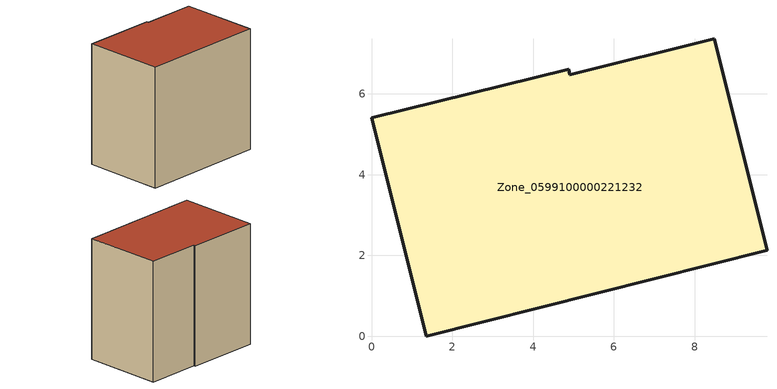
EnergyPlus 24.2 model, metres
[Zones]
Zone_0599100000221232
 floor ground (C_G): 1.36,0 0,5.41 4.88,6.61 4.91,6.48 8.48,7.37 9.79,2.12 z0
 wall outside (C_F): 0,5.41 1.36,0 9.79,2.12 8.48,7.37 4.91,6.48 4.88,6.61 0,5.41 z0:8.29
 roof outside (C_R): 8.48,7.37 4.91,6.48 4.88,6.61 0,5.41 1.36,0 9.79,2.12 z8.29
[BUILDING]
Pand.0599100000221232: North Axis=0; Terrain=City; Loads Convergence Tolerance Value=0.04; Temperature Convergence Tolerance Value=0.4; Solar Distribution=FullExterior; Maximum Number of Warmup Days=25; Minimum Number of Warmup Days=1
[Site:Location]
Rotterdam.The.Hague.AP_ZH_NLD Design_Conditions: Latitude=51.96; Longitude=4.45; Time Zone=1; Elevation=-4.5
[SITE:GROUNDTEMPERATURE:BUILDINGSURFACE]
18, 18, 18, 18, 18, 18, 18, 18, 18, 18, 18, 18
[MATERIAL] Thermal Absorptance=0.9; Solar Absorptance=0.7; Visible Absorptance=0.7
Name | Roughness | Thickness | Conductivity | Density | Specific Heat
G.TI.1975-1991 | MediumSmooth | 0.15 | 0.288461 | 540 | 1210
F.TI.1975-1991 | Rough | 0.3 | 0.230769 | 1920 | 840
R.TI.1975-1991 | MediumRough | 0.2 | 0.153846 | 1500 | 1000
[CONSTRUCTION]
C_G: G.TI.1975-1991
C_F: F.TI.1975-1991
C_R: R.TI.1975-1991
[ZONE]
Zone_0599100000221232: Type=1; Multiplier=1; Ceiling Height=Autocalculate; Volume=Autocalculate; Floor Area=autocalculate; Part of Total Floor Area=Yes
[ZONEINFILTRATION:DESIGNFLOWRATE]
Infil_Zone_0599100000221232: Zone or ZoneList or Space or SpaceList=Zone_0599100000221232; Schedule=AlwaysOn; Design Flow Rate Calculation Method=Flow/Area; Flow Rate per Floor Area=0.003; Constant Term Coefficient=1; Temperature Term Coefficient=0; Velocity Term Coefficient=0; Velocity Squared Term Coefficient=0
[HVACTEMPLATE:ZONE:IDEALLOADSAIRSYSTEM]
Zone_0599100000221232: Maximum Heating Supply Air Temperature=50; Minimum Cooling Supply Air Temperature=13; Maximum Heating Supply Air Humidity Ratio=0.0156; Minimum Cooling Supply Air Humidity Ratio=0.0077; Heating Limit=NoLimit; Cooling Limit=NoLimit; Dehumidification Control Type=ConstantSensibleHeatRatio; Cooling Sensible Heat Ratio=0.7; Dehumidification Setpoint=60; Humidification Control Type=None; Humidification Setpoint=30; Outdoor Air Method=None; Outdoor Air Flow Rate per Person=0.00944; Outdoor Air Flow Rate per Zone Floor Area=0; Outdoor Air Flow Rate per Zone=0; Demand Controlled Ventilation Type=None; Outdoor Air Economizer Type=NoEconomizer; Heat Recovery Type=None; Sensible Heat Recovery Effectiveness=0.7; Latent Heat Recovery Effectiveness=0.65
[ZONECONTROL:THERMOSTAT]
ThermostatControl_Zone_0599100000221232: Zone or ZoneList=Zone_0599100000221232; Control Type Schedule=DualSetpointControlType; Control 1=Thermostat_Zone_0599100000221232; Temperature Difference Between Cutout And Setpoint=0
[THERMOSTATSETPOINT:DUALSETPOINT]
Thermostat_Zone_0599100000221232: Heating Setpoint Temperature Schedule=HeatingSetpoint_Zone_0599100000221232; Cooling Setpoint Temperature Schedule=CoolingSetpoint_Zone_0599100000221232
[SCHEDULE:COMPACT]
HeatingSetpoint_Zone_0599100000221232: Through: 12/31, For: AllDays, Until: 24:00, 21
CoolingSetpoint_Zone_0599100000221232: Through: 12/31, For: AllDays, Until: 24:00, 24
DualSetpointControlType: Through: 12/31, For: AllDays, Until: 24:00, 4
AlwaysOn: Through: 12/31, For: AllDays, Until: 24:00, 1
